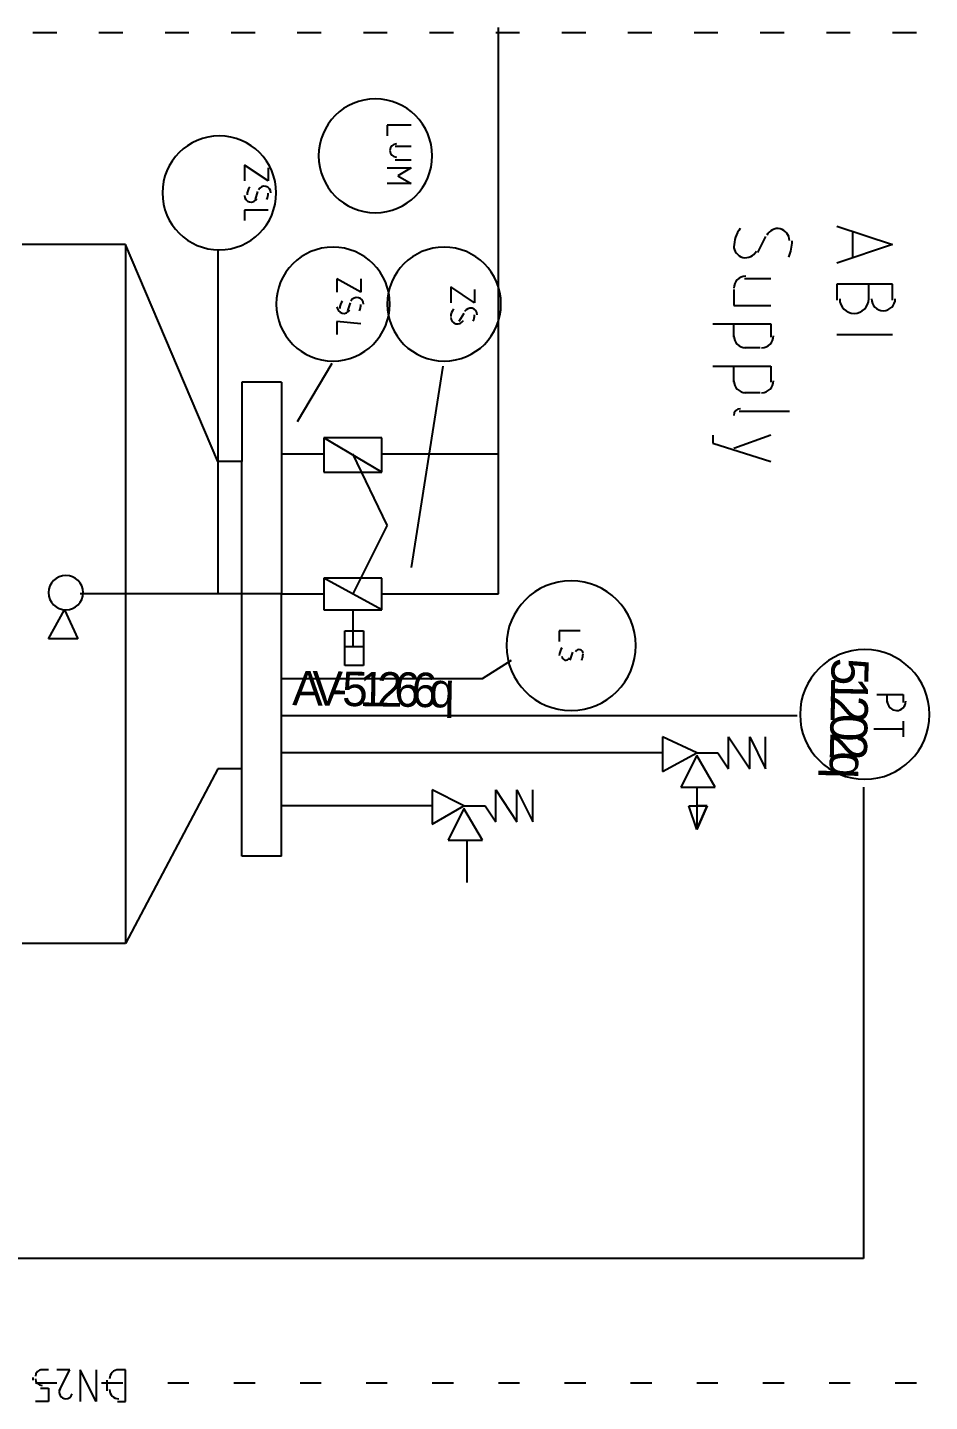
# Model space of a CAD drawing. Header units: millimetres. Extents: x 0 to 33.1, y 1.5 to 45.3.
# Drawn here: x 13.661 to 14.229, y 10.139 to 11.004 of the extents above; entities that cross this region are included whole.
import ezdxf

# ---------------------------------------------------------------- set-up
doc = ezdxf.new("R2010")
doc.units = ezdxf.units.MM
doc.header["$MEASUREMENT"] = 0
doc.layers.get('0').update_dxf_attribs({"linetype": 'CONTINUOUS'})

msp = doc.modelspace()

# ---------------------------------------------------------------- linework, layer by layer
at = {"color": 140, "linetype": 'Continuous'}
for p, q in [((13.9578, 10.7328), (13.9578, 11.0044)), ((13.6795, 11.0011), (13.6644, 11.0011)), ((13.7211, 11.0011), (13.7061, 11.0011)), ((13.7628, 11.0011), (13.7478, 11.0011)), ((13.8045, 11.0011), (13.7894, 11.0011)), ((13.8461, 11.0011), (13.8311, 11.0011)), ((13.8878, 11.0011), (13.8728, 11.0011)), ((13.9294, 11.0011), (13.9144, 11.0011)), ((13.9711, 11.0011), (13.9561, 11.0011)), ((14.0128, 11.0011), (13.9978, 11.0011)), ((14.0544, 11.0011), (14.0394, 11.0011)), ((14.0961, 11.0011), (14.0811, 11.0011)), ((14.1378, 11.0011), (14.1228, 11.0011)), ((14.1794, 11.0011), (14.1644, 11.0011)), ((14.2211, 11.0011), (14.2061, 11.0011)), ((13.9028, 10.9428), (13.8878, 10.9428)), ((13.8878, 10.9428), (13.8878, 10.9361)), ((13.9028, 10.9295), (13.8928, 10.9295)), ((13.8128, 10.9078), (13.7978, 10.9178)), ((13.7978, 10.9178), (13.7978, 10.9078)), ((13.8928, 10.9211), (13.9028, 10.9211)), ((13.8128, 10.9161), (13.8128, 10.9078)), ((13.8878, 10.9161), (13.9028, 10.9161)), ((13.9028, 10.9161), (13.8944, 10.9111)), ((13.8944, 10.9111), (13.9028, 10.9061)), ((13.8061, 10.9011), (13.8045, 10.8961)), ((13.9028, 10.9061), (13.8878, 10.9061)), ((13.9578, 10.6478), (13.9578, 10.8944)), ((13.8128, 10.8894), (13.7978, 10.8894)), ((13.7978, 10.8894), (13.7978, 10.8828)), ((14.1711, 10.8794), (14.2061, 10.8678)), ((14.1811, 10.8594), (14.1811, 10.8761)), ((13.7228, 10.8678), (13.6578, 10.8678)), ((13.7811, 10.7311), (13.7228, 10.8678)), ((13.7228, 10.8678), (13.7228, 10.4278)), ((14.1261, 10.8728), (14.1211, 10.8628)), ((14.2061, 10.8678), (14.1711, 10.8561)), ((13.7811, 10.8644), (13.7811, 10.6478)), ((13.8711, 10.8378), (13.8561, 10.8461)), ((13.8561, 10.8461), (13.8561, 10.8378)), ((13.8711, 10.8461), (13.8711, 10.8378)), ((13.9428, 10.8311), (13.9278, 10.8411)), ((13.9278, 10.8411), (13.9278, 10.8311)), ((13.9428, 10.8395), (13.9428, 10.8311)), ((14.1061, 10.8395), (14.1061, 10.8294)), ((14.1294, 10.8461), (14.1128, 10.8461)), ((14.1711, 10.8428), (14.1711, 10.8328)), ((14.2061, 10.8428), (14.1711, 10.8428)), ((14.1911, 10.8328), (14.1911, 10.8428)), ((14.2061, 10.8328), (14.2061, 10.8428)), ((13.8644, 10.8311), (13.8628, 10.8261)), ((13.9361, 10.8244), (13.9328, 10.8194)), ((14.1061, 10.8294), (14.1294, 10.8294)), ((13.8711, 10.8178), (13.8561, 10.8194)), ((13.8561, 10.8194), (13.8561, 10.8111)), ((14.0928, 10.8178), (14.1294, 10.8178)), ((14.1061, 10.8095), (14.1061, 10.8178)), ((14.1294, 10.8178), (14.1294, 10.8095)), ((14.1711, 10.8111), (14.2061, 10.8111)), ((14.1228, 10.8028), (14.1128, 10.8028)), ((13.8528, 10.7928), (13.8311, 10.7561)), ((13.9228, 10.7911), (13.9028, 10.6644)), ((14.0928, 10.7911), (14.1294, 10.7911)), ((14.1061, 10.7811), (14.1061, 10.7911)), ((14.1294, 10.7911), (14.1294, 10.7811)), ((13.8211, 10.7811), (13.7961, 10.7811)), ((13.7961, 10.7811), (13.7961, 10.7311)), ((13.8211, 10.7811), (13.8211, 10.6478)), ((14.1228, 10.7745), (14.1128, 10.7745)), ((14.1094, 10.7628), (14.1411, 10.7628)), ((13.8844, 10.7461), (13.8478, 10.7461)), ((13.8478, 10.7461), (13.8478, 10.7244)), ((13.8844, 10.7244), (13.8478, 10.7461)), ((13.8844, 10.7244), (13.8844, 10.7461)), ((14.0928, 10.7478), (14.0928, 10.7428)), ((14.1294, 10.7478), (14.1061, 10.7394)), ((13.8211, 10.7361), (13.8478, 10.7361)), ((13.8878, 10.6911), (13.8661, 10.7361)), ((13.8844, 10.7361), (13.9578, 10.7361)), ((14.0928, 10.7428), (14.1294, 10.7311)), ((13.7961, 10.7311), (13.7811, 10.7311)), ((13.7961, 10.5378), (13.7961, 10.7311)), ((13.8478, 10.7244), (13.8844, 10.7244)), ((13.8878, 10.6911), (13.8661, 10.6478)), ((13.8844, 10.6578), (13.8478, 10.6578)), ((13.8478, 10.6578), (13.8478, 10.6378)), ((13.8844, 10.6378), (13.8478, 10.6578)), ((13.8844, 10.6378), (13.8844, 10.6578)), ((13.8211, 10.6478), (13.6944, 10.6478)), ((13.8211, 10.6478), (13.8478, 10.6478)), ((13.8211, 10.4828), (13.8211, 10.6478)), ((13.8844, 10.6478), (13.9578, 10.6478)), ((13.6744, 10.6195), (13.6845, 10.6378)), ((13.6845, 10.6378), (13.6928, 10.6195)), ((13.8478, 10.6378), (13.8844, 10.6378)), ((13.8661, 10.6378), (13.8661, 10.6144)), ((13.8611, 10.6245), (13.8728, 10.6245)), ((13.8611, 10.6028), (13.8611, 10.6245)), ((13.8728, 10.6245), (13.8728, 10.6028)), ((14.0094, 10.6245), (13.9961, 10.6245)), ((13.9961, 10.6245), (13.9961, 10.6178)), ((13.6928, 10.6195), (13.6744, 10.6195)), ((13.8728, 10.6144), (13.8611, 10.6144)), ((13.9478, 10.5945), (13.9661, 10.6061)), ((14.0044, 10.6111), (14.0028, 10.6061)), ((13.8728, 10.6028), (13.8611, 10.6028)), ((13.8211, 10.5945), (13.9478, 10.5945)), ((14.1961, 10.5844), (14.2128, 10.5844)), ((14.2028, 10.5794), (14.2028, 10.5844)), ((14.2128, 10.5844), (14.2128, 10.5794)), ((14.1461, 10.5711), (13.8211, 10.5711)), ((14.1944, 10.5628), (14.2128, 10.5628)), ((14.2128, 10.5678), (14.2128, 10.5578)), ((14.0828, 10.5478), (14.0611, 10.5578)), ((14.0611, 10.5578), (14.0611, 10.5361)), ((14.1028, 10.5378), (14.1028, 10.5578)), ((14.1028, 10.5578), (14.1161, 10.5378)), ((14.1161, 10.5378), (14.1161, 10.5578)), ((14.1161, 10.5578), (14.1261, 10.5378)), ((14.1261, 10.5378), (14.1261, 10.5578)), ((14.0611, 10.5478), (13.8211, 10.5478)), ((14.0611, 10.5361), (14.0828, 10.5478)), ((14.0828, 10.5461), (14.0728, 10.5261)), ((14.0828, 10.5478), (14.0961, 10.5478)), ((14.0944, 10.5261), (14.0828, 10.5461)), ((14.0961, 10.5478), (14.1028, 10.5378)), ((13.7811, 10.5378), (13.7228, 10.4278)), ((13.7961, 10.5378), (13.7811, 10.5378)), ((13.7961, 10.4828), (13.7961, 10.5378)), ((13.9361, 10.5144), (13.9161, 10.5245)), ((13.9161, 10.5245), (13.9161, 10.5028)), ((13.9561, 10.5044), (13.9561, 10.5245)), ((13.9561, 10.5245), (13.9694, 10.5044)), ((13.9694, 10.5044), (13.9694, 10.5245)), ((13.9694, 10.5245), (13.9794, 10.5044)), ((13.9794, 10.5044), (13.9794, 10.5245)), ((14.0728, 10.5261), (14.0944, 10.5261)), ((14.0828, 10.5261), (14.0828, 10.4995)), ((14.1878, 10.5261), (14.1878, 10.2294)), ((13.9161, 10.5144), (13.8211, 10.5144)), ((13.9161, 10.5028), (13.9361, 10.5144)), ((13.9361, 10.5128), (13.9261, 10.4928)), ((13.9361, 10.5144), (13.9494, 10.5144)), ((13.9478, 10.4928), (13.9361, 10.5128)), ((13.9494, 10.5144), (13.9561, 10.5044)), ((14.0828, 10.4995), (14.0778, 10.5144)), ((14.0778, 10.5144), (14.0828, 10.5144)), ((14.0828, 10.4995), (14.0894, 10.5144)), ((14.0894, 10.5144), (14.0828, 10.5144)), ((14.0828, 10.5144), (14.0894, 10.5144)), ((14.0894, 10.5144), (14.0828, 10.4995)), ((13.9261, 10.4928), (13.9478, 10.4928)), ((13.9378, 10.4928), (13.9378, 10.4661)), ((13.8211, 10.4828), (13.7961, 10.4828)), ((13.7228, 10.4278), (13.6578, 10.4278)), ((14.1878, 10.2294), (13.5528, 10.2294)), ((13.6661, 10.1511), (13.6795, 10.1511)), ((13.7078, 10.1511), (13.7211, 10.1511)), ((13.7495, 10.1511), (13.7628, 10.1511)), ((13.7911, 10.1511), (13.8045, 10.1511)), ((13.8328, 10.1511), (13.8461, 10.1511)), ((13.8745, 10.1511), (13.8878, 10.1511)), ((13.9161, 10.1511), (13.9294, 10.1511)), ((13.9578, 10.1511), (13.9711, 10.1511)), ((13.9994, 10.1511), (14.0128, 10.1511)), ((14.0411, 10.1511), (14.0544, 10.1511)), ((14.0828, 10.1511), (14.0961, 10.1511)), ((14.1244, 10.1511), (14.1378, 10.1511)), ((14.1661, 10.1511), (14.1794, 10.1511)), ((14.2078, 10.1511), (14.2211, 10.1511))]:
    msp.add_line(p, q, dxfattribs=at)
at = {"color": 0, "linetype": 'Continuous'}
for p, q in [((13.6744, 10.1594), (13.6694, 10.1594)), ((13.6878, 10.1594), (13.6795, 10.1594)), ((13.6811, 10.1461), (13.6878, 10.1594)), ((13.7044, 10.1394), (13.6944, 10.1594)), ((13.6944, 10.1594), (13.6944, 10.1394)), ((13.7044, 10.1594), (13.7044, 10.1394)), ((13.7228, 10.1594), (13.7178, 10.1594)), ((13.7228, 10.1394), (13.7228, 10.1594)), ((13.6644, 10.1545), (13.6644, 10.1528)), ((13.6694, 10.1478), (13.6744, 10.1478)), ((13.6744, 10.1478), (13.6744, 10.1394)), ((13.7111, 10.1528), (13.7111, 10.1461)), ((13.6744, 10.1394), (13.6661, 10.1394)), ((13.7178, 10.1394), (13.7228, 10.1394))]:
    msp.add_line(p, q, dxfattribs=at)
at = {"color": 140, "linetype": 'Continuous'}
for points in [[(13.8803, 10.9594), (13.8605, 10.9594), (13.8445, 10.9434), (13.8445, 10.9236)], [(13.9161, 10.9236), (13.9161, 10.9434), (13.9, 10.9594), (13.8803, 10.9594)], [(13.782, 10.9361), (13.7622, 10.9361), (13.7461, 10.9201), (13.7461, 10.9003)], [(13.8178, 10.9003), (13.8178, 10.9201), (13.8018, 10.9361), (13.782, 10.9361)], [(13.8936, 10.9311), (13.8914, 10.9311), (13.8894, 10.9293), (13.8894, 10.927)], [(13.8894, 10.927), (13.8894, 10.9247), (13.8912, 10.9228), (13.8936, 10.9228)], [(13.8445, 10.9236), (13.8445, 10.9038), (13.8605, 10.8878), (13.8803, 10.8878)], [(13.8803, 10.8878), (13.9, 10.8878), (13.9161, 10.9038), (13.9161, 10.9236)], [(13.7461, 10.9003), (13.7461, 10.8805), (13.7622, 10.8644), (13.782, 10.8644)], [(13.782, 10.8644), (13.8018, 10.8644), (13.8178, 10.8805), (13.8178, 10.9003)], [(13.8011, 10.9039), (13.8001, 10.9024), (13.7995, 10.9008), (13.7995, 10.899)], [(13.8112, 10.9043), (13.8094, 10.9048), (13.8075, 10.9039), (13.8066, 10.9022)], [(13.8145, 10.9003), (13.8145, 10.9022), (13.8132, 10.9039), (13.8112, 10.9043)], [(13.812, 10.8962), (13.8125, 10.8974), (13.8128, 10.8988), (13.8128, 10.9001)], [(13.7978, 10.8986), (13.7978, 10.8967), (13.7991, 10.895), (13.8009, 10.8946)], [(13.8009, 10.8946), (13.8028, 10.8941), (13.8047, 10.895), (13.8057, 10.8967)], [(14.1101, 10.878), (14.1076, 10.8746), (14.1063, 10.8704), (14.1061, 10.8662)], [(14.1354, 10.8776), (14.1319, 10.8784), (14.1285, 10.8767), (14.1269, 10.8736)], [(14.1411, 10.8703), (14.1411, 10.8737), (14.1387, 10.8768), (14.1354, 10.8776)], [(13.8536, 10.8661), (13.8338, 10.8661), (13.8178, 10.85), (13.8178, 10.8303)], [(13.8894, 10.8303), (13.8894, 10.85), (13.8734, 10.8661), (13.8536, 10.8661)], [(13.9236, 10.8661), (13.9038, 10.8661), (13.8878, 10.85), (13.8878, 10.8303)], [(13.9594, 10.8303), (13.9594, 10.85), (13.9435, 10.8661), (13.9236, 10.8661)], [(14.1061, 10.8669), (14.1061, 10.8634), (14.1085, 10.8605), (14.1118, 10.8597)], [(14.1407, 10.8599), (14.1421, 10.8631), (14.1428, 10.8666), (14.1428, 10.87)], [(14.1118, 10.8597), (14.1153, 10.8588), (14.1187, 10.8605), (14.1203, 10.8636)], [(14.1136, 10.8478), (14.1094, 10.8478), (14.1061, 10.8444), (14.1061, 10.8403)], [(13.8178, 10.8303), (13.8178, 10.8105), (13.8338, 10.7944), (13.8536, 10.7944)], [(13.8536, 10.7944), (13.8734, 10.7944), (13.8894, 10.8105), (13.8894, 10.8303)], [(13.8594, 10.8322), (13.8584, 10.8308), (13.8579, 10.8291), (13.8578, 10.8274)], [(13.8696, 10.8343), (13.8677, 10.8348), (13.8658, 10.8339), (13.8649, 10.8322)], [(13.8728, 10.8303), (13.8728, 10.8322), (13.8715, 10.8339), (13.8696, 10.8343)], [(13.8703, 10.8261), (13.8708, 10.8274), (13.8711, 10.8288), (13.8711, 10.8301)], [(13.8878, 10.8303), (13.8878, 10.8105), (13.9038, 10.7944), (13.9236, 10.7944)], [(13.9236, 10.7944), (13.9435, 10.7944), (13.9594, 10.8105), (13.9594, 10.8303)], [(14.1728, 10.8336), (14.1728, 10.8286), (14.1768, 10.8244), (14.1819, 10.8244)], [(14.1819, 10.8244), (14.1869, 10.8244), (14.1911, 10.8286), (14.1911, 10.8336)], [(14.1928, 10.8336), (14.1928, 10.8295), (14.1961, 10.8261), (14.2003, 10.8261)], [(14.2003, 10.8261), (14.2044, 10.8261), (14.2078, 10.8295), (14.2078, 10.8336)], [(13.8561, 10.8286), (13.8561, 10.8267), (13.8574, 10.825), (13.8593, 10.8245)], [(13.8593, 10.8245), (13.8612, 10.8241), (13.8631, 10.825), (13.864, 10.8267)], [(13.9294, 10.8272), (13.9285, 10.8258), (13.9278, 10.8241), (13.9278, 10.8224)], [(13.9278, 10.8219), (13.9278, 10.82), (13.929, 10.8184), (13.931, 10.8179)], [(13.9413, 10.8276), (13.9394, 10.8281), (13.9375, 10.8272), (13.9365, 10.8255)], [(13.9444, 10.8236), (13.9444, 10.8255), (13.9432, 10.8272), (13.9413, 10.8276)], [(13.9419, 10.8195), (13.9425, 10.8207), (13.9428, 10.8221), (13.9428, 10.8235)], [(13.931, 10.8179), (13.9328, 10.8174), (13.9347, 10.8183), (13.9357, 10.82)], [(14.1061, 10.8103), (14.1061, 10.8062), (14.1094, 10.8028), (14.1136, 10.8028)], [(14.1236, 10.8028), (14.1278, 10.8028), (14.1311, 10.8062), (14.1311, 10.8103)], [(14.1061, 10.782), (14.1061, 10.7778), (14.1094, 10.7745), (14.1136, 10.7745)], [(14.1236, 10.7745), (14.1278, 10.7745), (14.1311, 10.7778), (14.1311, 10.782)], [(14.1103, 10.7644), (14.1079, 10.7644), (14.1061, 10.7626), (14.1061, 10.7602)], [(13.6853, 10.6594), (13.6793, 10.6594), (13.6744, 10.6546), (13.6744, 10.6486)], [(13.6961, 10.6486), (13.6961, 10.6546), (13.6913, 10.6594), (13.6853, 10.6594)], [(13.6744, 10.6486), (13.6744, 10.6426), (13.6793, 10.6378), (13.6853, 10.6378)], [(13.6853, 10.6378), (13.6913, 10.6378), (13.6961, 10.6426), (13.6961, 10.6486)], [(14.0036, 10.6561), (13.9811, 10.6561), (13.9628, 10.6378), (13.9628, 10.6153)], [(14.0444, 10.6153), (14.0444, 10.6378), (14.0261, 10.6561), (14.0036, 10.6561)], [(13.9628, 10.6153), (13.9628, 10.5927), (13.9811, 10.5744), (14.0036, 10.5744)], [(13.9978, 10.6139), (13.9968, 10.6125), (13.9962, 10.6108), (13.9961, 10.6091)], [(14.0036, 10.5744), (14.0261, 10.5744), (14.0444, 10.5927), (14.0444, 10.6153)], [(13.9978, 10.6086), (13.9978, 10.6075), (13.9986, 10.6064), (13.9997, 10.6062)], [(13.9997, 10.6062), (14.0008, 10.6059), (14.0019, 10.6064), (14.0025, 10.6075)], [(14.0092, 10.6127), (14.0081, 10.613), (14.0069, 10.6125), (14.0064, 10.6114)], [(14.0111, 10.6103), (14.0111, 10.6114), (14.0103, 10.6124), (14.0092, 10.6127)], [(14.0103, 10.6061), (14.0108, 10.6074), (14.0111, 10.6087), (14.0111, 10.6101)], [(14.1886, 10.6128), (14.1661, 10.6128), (14.1478, 10.5945), (14.1478, 10.5719)], [(14.2294, 10.5719), (14.2294, 10.5945), (14.2111, 10.6128), (14.1886, 10.6128)], [(14.2028, 10.5803), (14.2028, 10.5771), (14.2054, 10.5745), (14.2086, 10.5744)], [(14.2086, 10.5744), (14.2118, 10.5744), (14.2144, 10.577), (14.2144, 10.5802)], [(14.1478, 10.5719), (14.1478, 10.5494), (14.1661, 10.5311), (14.1886, 10.5311)], [(14.1886, 10.5311), (14.2111, 10.5311), (14.2294, 10.5494), (14.2294, 10.5719)]]:
    msp.add_open_spline(points, degree=3, dxfattribs=at)
at = {"color": 0, "linetype": 'Continuous'}
for points in [[(13.6703, 10.1594), (13.668, 10.1594), (13.6661, 10.1576), (13.6661, 10.1553)], [(13.7186, 10.1594), (13.7154, 10.1594), (13.7128, 10.1568), (13.7128, 10.1536)], [(13.6661, 10.1536), (13.6661, 10.1513), (13.668, 10.1495), (13.6703, 10.1495)], [(13.6818, 10.1475), (13.6809, 10.1462), (13.6809, 10.1446), (13.6816, 10.1432)], [(13.7128, 10.1469), (13.7128, 10.1437), (13.7154, 10.1411), (13.7186, 10.1411)], [(13.6816, 10.1432), (13.6824, 10.1419), (13.6837, 10.1411), (13.6853, 10.1411)], [(13.6852, 10.1411), (13.6871, 10.1411), (13.6888, 10.1424), (13.6893, 10.1442)]]:
    msp.add_open_spline(points, degree=3, dxfattribs=at)

# ---------------------------------------------------------------- texts
at = {"color": 140}
for s, height, rotation, p in [('5', 0.023333, 268.726, (14.1678, 10.6078)), ('A', 0.021667, 359.061, (13.8278, 10.5778)), ('V', 0.021667, 359.061, (13.8403, 10.5776)), ('5', 0.021667, 359.061, (13.8592, 10.5773)), ('1', 0.021667, 359.061, (13.8702, 10.5772)), ('2', 0.021667, 359.061, (13.8811, 10.577)), ('6', 0.021667, 359.061, (13.8921, 10.5769)), ('6', 0.021667, 359.061, (13.9031, 10.5767)), ('q', 0.021667, 359.061, (13.914, 10.5765)), ('1', 0.023333, 268.726, (14.1675, 10.596)), ('-', 0.021667, 359.061, (13.8526, 10.5775)), ('2', 0.023333, 268.726, (14.1674, 10.5842)), ('0', 0.023333, 268.726, (14.1671, 10.5725)), ('2', 0.023333, 268.726, (14.1669, 10.5607)), ('q', 0.023333, 268.726, (14.1667, 10.5489))]:
    msp.add_text(s, height=height, rotation=rotation, dxfattribs=at).set_placement(p)

doc.saveas('drawing.dxf')
